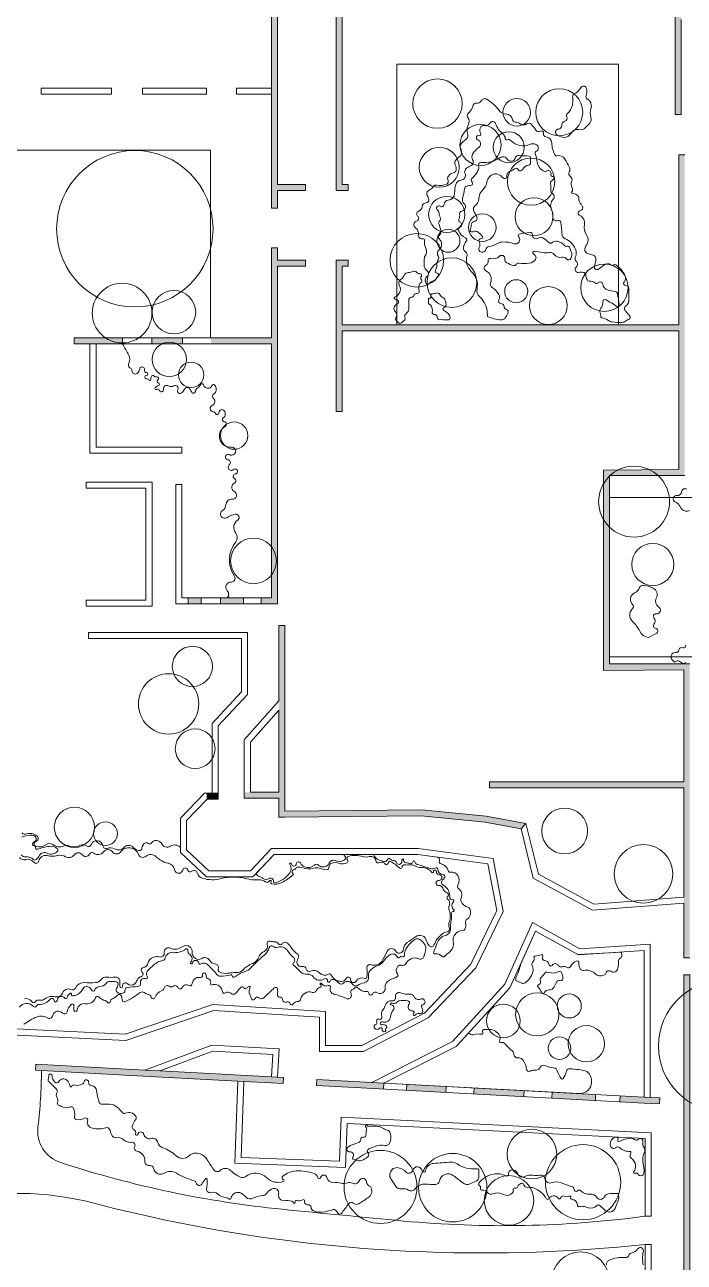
# Model space of a CAD drawing. Header units: millimetres. Extents: x -9917 to 681081, y -8103 to 293101.
# Drawn here: x 54702 to 80939, y 45273 to 94510 of the extents above; entities that cross this region are included whole.
import ezdxf

# ---------------------------------------------------------------- set-up
doc = ezdxf.new("R2010")
doc.units = ezdxf.units.MM
for name, color, linetype in [('archi', 7, 'Continuous'), ('rock', 30, 'Continuous'), ('water', 130, 'Continuous')]:
    doc.layers.add(name, color=color, linetype=linetype)
for name, color, linetype, lineweight in [('archiw', 255, 'Continuous', 0), ('plant', 90, 'Continuous', 0), ('road', 50, 'Continuous', 0)]:
    doc.layers.add(name, color=color, linetype=linetype, lineweight=lineweight)

msp = doc.modelspace()

# ---------------------------------------------------------------- hatches: boundary and pattern name
at = {"layer": 'archiw', "lineweight": 15}
h = msp.add_hatch(color=0, dxfattribs=at)
h.dxf.hatch_style = 1
h.paths.add_polyline_path([(2034, 4766), (1795, 4746), (1880, 3699), (2119, 3718)])
h.paths.add_polyline_path([(2314, 19669), (2074, 19659), (2099, 19109), (2339, 19120)])
h.paths.add_polyline_path([(2266, 20755), (2026, 20745), (2049, 20218), (2289, 20229)])
h.paths.add_polyline_path([(1622, 28506), (1862, 28519), (1811, 29413), (1571, 29399)])
h.paths.add_polyline_path([(1682, 31687), (1443, 31674), (1488, 30867), (1728, 30880)])
h.paths.add_polyline_path([(104122, 127758), (104122, 94953), (102619, 94953), (102619, 94713), (104122, 94713), (104122, 90938), (104362, 90938), (104362, 127758), (104362, 127998), (80583, 127998), (80583, 127758), (80583, 105038), (67095, 105038), (67095, 104566), (64754, 104566), (64754, 119844), (44763, 119844), (44763, 114596), (9495, 114596), (8212, 113274), (5853, 97610), (4160, 93590), (4160, 70024), (959, 66096), (-5863, 66096), (-5863, 42865), (-1639, 42865), (-1639, 37416), (1260, 37416), (1369, 33120), (-2714, 32981), (-1845, 16710), (895, 16710), (1635, 6752), (-2365, 6307), (-1927, -843), (42951, -2155), (43743, -1431), (45440, -1479), (47942, -1548), (47948, -1309), (45686, -1245), (45760, 1407), (45767, 1647), (45812, 3256), (47789, 3201), (47795, 3441), (46586, 3475), (46612, 4388), (46372, 4395), (46346, 3481), (45578, 3503), (45446, -1239), (43653, -1189), (42861, -1912), (2478, -732), (2383, 447), (2143, 428), (2236, -725), (-1701, -610), (-1874, 2219), (808, 2467), (785, 2706), (-1889, 2458), (-2112, 6094), (1653, 6513), (1737, 5466), (1976, 5485), (1891, 6539), (1136, 16710), (2447, 16710), (2428, 17120), (2188, 17110), (2196, 16950), (1118, 16950), (-1617, 16950), (-1834, 20997), (-59, 21057), (161, 17965), (2146, 18053), (2157, 17820), (2396, 17831), (2367, 18495), (2127, 18484), (2135, 18293), (384, 18215), (164, 21305), (-1846, 21237), (-1923, 22670), (1930, 22876), (1943, 22593), (2183, 22604), (2159, 23128), (-1936, 22910), (-2072, 25457), (2021, 25693), (1921, 27463), (1682, 27449), (1768, 25919), (-2084, 25697), (-2461, 32750), (1375, 32880), (1391, 32595), (1630, 32609), (1615, 32888), (1494, 37656), (-1399, 37656), (-1399, 43105), (-5623, 43105), (-5623, 65856), (1073, 65856), (4400, 69938), (4400, 93542), (6086, 97545), (8438, 113162), (9596, 114356), (44763, 114356), (44763, 90288), (43135, 90288), (43135, 90048), (43135, 89171), (43375, 89171), (43375, 90048), (44763, 90048), (44763, 87164), (45003, 87164), (45003, 100934), (64514, 100934), (64514, 87213), (64754, 87213), (64754, 87916), (65867, 87916), (65867, 88156), (64754, 88156), (64754, 101414), (64514, 101414), (64514, 101174), (45003, 101174), (45003, 114356), (45003, 119604), (64514, 119604), (64514, 104326), (64514, 103006), (64754, 103006), (64754, 103712), (64994, 103712), (64994, 104326), (67095, 104326), (67095, 87914), (67575, 87914), (67575, 88154), (67335, 88154), (67335, 104798), (80583, 104798), (80583, 90938), (80823, 90938), (80823, 127758)])
h = msp.add_hatch(color=0, dxfattribs=at)
h.dxf.hatch_style = 1
h.paths.add_polyline_path([(104122, 127758), (104122, 94713), (104122, 90938), (104362, 90938), (104362, 127758), (104362, 127998), (80583, 127998), (80583, 127758), (80583, 90938), (80823, 90938), (80823, 94713), (80823, 127758)])
h = msp.add_hatch(color=0, dxfattribs=at)
h.dxf.hatch_style = 1
h.paths.add_polyline_path([(81159, 68310), (81159, 68550), (81159, 68838), (81159, 69078), (77962, 69078), (77962, 76570), (80960, 76570), (80960, 76810), (80960, 89332), (80720, 89332), (80720, 76810), (77722, 76783), (77722, 68812), (80919, 68838), (80919, 57380), (81159, 57380), (81159, 57620)])
h = msp.add_hatch(color=0, dxfattribs=at)
h.dxf.hatch_style = 1
h.paths.add_polyline_path([(64114, 71714), (64114, 71474), (64754, 71474), (64754, 84901), (65867, 84901), (65867, 85140), (64754, 85140), (64754, 85633), (64514, 85633), (64514, 82050), (62107, 82050), (62107, 81810), (64514, 81810), (64514, 71714)])
h = msp.add_hatch(color=0, dxfattribs=at)
h.dxf.hatch_style = 1
h.paths.add_polyline_path([(80720, 82577), (67335, 82577), (67335, 84900), (67575, 84900), (67575, 85140), (67095, 85140), (67095, 79129), (67335, 79129), (67335, 82337), (80720, 82337)])
h = msp.add_hatch(color=0, dxfattribs=at)
h.dxf.hatch_style = 1
h.paths.add_polyline_path([(58594, 82050), (56665, 82050), (56665, 81810), (57297, 81810), (57537, 81810), (58594, 81810)])
h.paths.add_polyline_path([(60982, 82050), (59763, 82050), (59763, 81810), (60982, 81810)])
h = msp.add_hatch(color=0, dxfattribs=at)
h.dxf.hatch_style = 1
h.paths.add_polyline_path([(61722, 71714), (61207, 71714), (61207, 71474), (61722, 71474)])
h.paths.add_polyline_path([(63408, 71714), (62490, 71714), (62490, 71474), (63408, 71474)])
h = msp.add_hatch(color=0, dxfattribs=at)
h.dxf.hatch_style = 1
h.paths.add_polyline_path([(65050, 70609), (64810, 70609), (64810, 63972), (63437, 63972), (63437, 63732), (64810, 63732), (64810, 62978), (65044, 62978), (70478, 63038), (73022, 62785), (74445, 62520), (74640, 62728), (73056, 63023), (70489, 63278), (65050, 63218)])
h = msp.add_hatch(color=0, dxfattribs=at)
h.dxf.hatch_style = 1
h.paths.add_polyline_path([(80919, 64383), (73185, 64383), (73185, 64143), (80919, 64143)])
h = msp.add_hatch(color=0, dxfattribs=at)
h.dxf.hatch_style = 1
h.paths.add_polyline_path([(62402, 63941), (61959, 63941), (61959, 63701), (62402, 63701)])
h = msp.add_hatch(color=0, dxfattribs=at)
h.dxf.hatch_style = 1
h.paths.add_polyline_path([(85571, 25016), (80919, 25016), (80919, -477), (77488, -4638), (77805, -4630), (80735, -1077), (80975, -1077), (80975, -1572), (81215, -1572), (81215, -806), (85571, -806), (85571, 2294), (90617, 2294), (90617, 2534), (85571, 2534), (85571, 4231), (85331, 4231), (85331, -566), (81159, -566), (81159, 5721), (85331, 5721), (85331, 5171), (85571, 5171), (85571, 5961), (81159, 5961), (81159, 18040), (85571, 18040), (85571, 18943), (85331, 18943), (85331, 18280), (81159, 18280), (81159, 24776), (85331, 24776), (85331, 20055), (85571, 20055)])
h.paths.add_polyline_path([(80919, 25842), (81159, 25842), (81159, 56712), (80919, 56712)])
h = msp.add_hatch(color=0, dxfattribs=at)
h.dxf.hatch_style = 1
h.paths.add_polyline_path([(60081, 52886), (59480, 52918), (55142, 53153), (55129, 52913), (58916, 52709), (63183, 52478), (63423, 52465), (64495, 52407), (64986, 52381), (64999, 52621), (64763, 52633), (64523, 52646)])
h = msp.add_hatch(color=0, dxfattribs=at)
h.dxf.hatch_style = 1
h.paths.add_polyline_path([(68987, 52405), (68506, 52431), (66326, 52549), (66313, 52309), (68077, 52214), (68974, 52166)])
h = msp.add_hatch(color=0, dxfattribs=at)
h.dxf.hatch_style = 1
h.paths.add_polyline_path([(71462, 52272), (69899, 52356), (69886, 52116), (71449, 52032)])
h = msp.add_hatch(color=0, dxfattribs=at)
h.dxf.hatch_style = 1
h.paths.add_polyline_path([(77415, 51950), (75690, 52044), (75677, 51804), (77402, 51711)])
h.paths.add_polyline_path([(74573, 52104), (72582, 52211), (72569, 51972), (74560, 51864)])
h = msp.add_hatch(color=0, dxfattribs=at)
h.dxf.hatch_style = 1
h.paths.add_polyline_path([(79974, 51812), (79579, 51834), (79339, 51847), (78387, 51898), (78374, 51658), (79579, 51593), (79961, 51573)])

# ---------------------------------------------------------------- linework, layer by layer
at = {"layer": 'archi', "lineweight": 15}
for p, q in [((59390, 91989), (59390, 91749)), ((59390, 91989), (61933, 91989)), ((59390, 91749), (61933, 91749)), ((61933, 91989), (61933, 91749)), ((65867, 85140), (65867, 84901))]:
    msp.add_line(p, q, dxfattribs=at)
for points in [[(67095, 104326), (67095, 87914), (67575, 87914), (67575, 88154), (67335, 88154), (67335, 95049)], [(64514, 100934), (64514, 91989), (63124, 91989), (63124, 91749), (64514, 91749), (64514, 87213), (64754, 87213), (64754, 87916), (65867, 87916), (65867, 88156), (64754, 88156), (64754, 101414)], [(80583, 95049), (80583, 90938), (80823, 90938), (80823, 94713)], [(81159, 57380), (80919, 57380), (80919, 59559), (77293, 59281), (74933, 60560), (74445, 62520), (73022, 62785), (70478, 63038), (65050, 62978), (65050, 62978), (64810, 62978), (64810, 63732), (63437, 63732), (63437, 63972), (63437, 66053), (64810, 67605), (64810, 70609), (65050, 70609), (65050, 63218), (70489, 63278), (73056, 63023), (74640, 62728), (75140, 60720), (77345, 59526), (80919, 59800), (80919, 64143), (73185, 64143), (73185, 64383), (80919, 64383), (80919, 68838), (77722, 68812), (77722, 76783), (80720, 76810), (80720, 82337), (67335, 82337), (67335, 79129), (67095, 79129), (67095, 85140), (67575, 85140), (67575, 84900), (67335, 84900), (67335, 82577), (80720, 82577), (80720, 89332), (80960, 89332)], [(65867, 84901), (64754, 84901), (64754, 71474), (60715, 71474), (60715, 76219), (60955, 76219), (60955, 71714), (64514, 71714), (64514, 81810), (57537, 81810), (57537, 77703), (60955, 77703), (60955, 77463), (57537, 77463), (57297, 77463), (57297, 81810), (56665, 81810), (56665, 82050), (64514, 82050), (64514, 85633), (64754, 85633), (64754, 85140), (65867, 85140)], [(80960, 76570), (77962, 76570), (77962, 69078), (81159, 69078)], [(59525, 76074), (59525, 71621), (57152, 71621), (57152, 71381), (59525, 71381), (59765, 71381), (59765, 76074), (59765, 76314), (57152, 76314), (57152, 76074), (59525, 76074)], [(53062, 54378), (58727, 54100), (62223, 55287), (66433, 55022), (66433, 53663), (68174, 53663), (70747, 54996), (72647, 56992), (73732, 59231), (73332, 61334), (70359, 61733), (64524, 61733), (63678, 60849), (62026, 60849), (61140, 61680), (61140, 62844), (61959, 63701), (62402, 63701), (62402, 66615), (63568, 67868), (63568, 70328), (57239, 70328), (57239, 70088), (63328, 70088), (63328, 67962), (62162, 66710), (62162, 63941), (61856, 63941), (60900, 62940), (60900, 61576), (61931, 60609), (63780, 60609), (64627, 61493), (70343, 61493), (73129, 61120), (73481, 59264), (72448, 57130), (70601, 55190), (68116, 53903), (66673, 53903), (66673, 55248), (62191, 55530), (58693, 54342), (52998, 54622)], [(68987, 52405), (71867, 53861), (74002, 56198), (75018, 58450), (76730, 57501), (79339, 57671), (79339, 51847), (68987, 52405)], [(80919, 41627), (78504, 41758), (78392, 39700), (80919, 37866), (80919, 25842), (81159, 25842), (81159, 56712), (80919, 56712), (80919, 41627)], [(64523, 52646), (60081, 52886), (62186, 53669), (64571, 53540), (64523, 52646)], [(79386, 43318), (79386, 45974), (79626, 45974), (79626, 43061)]]:
    msp.add_lwpolyline(points, dxfattribs=at)
for points in [[(58151, 91989), (58151, 91749), (55361, 91749), (55361, 91989)], [(64810, 67243), (64810, 63972), (63677, 63972), (63677, 65962)], [(79579, 51834), (79974, 51812), (79961, 51573), (79579, 51593), (68077, 52214), (66313, 52309), (66326, 52549), (68506, 52431), (71720, 54056), (73799, 56331), (74907, 58786), (76784, 57745), (79579, 57927)], [(79386, 47103), (79386, 50196), (67525, 50794), (67459, 49046), (63059, 49213), (63183, 52478), (58916, 52709), (55129, 52913), (55142, 53153), (59480, 52918), (62150, 53912), (64824, 53767), (64763, 52633), (64999, 52621), (64986, 52381), (64495, 52407), (63423, 52465), (63308, 49444), (67228, 49295), (67294, 51045), (79626, 50424), (79626, 47103)]]:
    msp.add_lwpolyline(points, close=True, dxfattribs=at)
at = {"layer": 'archiw', "lineweight": 15}
for p, q in [((64514, 91749), (64514, 91989)), ((57297, 81810), (57537, 81810)), ((58594, 82050), (58594, 81810)), ((59763, 82050), (59763, 81810)), ((60982, 82050), (60982, 81810)), ((61207, 71714), (61207, 71474)), ((61722, 71714), (61722, 71474)), ((62490, 71714), (62490, 71474)), ((63408, 71714), (63408, 71474)), ((64114, 71714), (64114, 71474)), ((61959, 63701), (61959, 63941)), ((61959, 63941), (62402, 63941)), ((74445, 62520), (74640, 62728)), ((59480, 52918), (60081, 52886)), ((59480, 52918), (60081, 52886)), ((63183, 52478), (63423, 52465)), ((63183, 52478), (63423, 52465)), ((64523, 52646), (64763, 52633)), ((68987, 52405), (68974, 52166)), ((69899, 52356), (69886, 52116)), ((71462, 52272), (71449, 52032)), ((72582, 52211), (72569, 51972)), ((74573, 52104), (74560, 51864)), ((75690, 52044), (75677, 51804)), ((77415, 51950), (77402, 51711)), ((78374, 51658), (78387, 51898)), ((79339, 51847), (79579, 51834))]:
    msp.add_line(p, q, dxfattribs=at)
msp.add_lwpolyline([(68506, 52431), (68987, 52405), (68974, 52166)], dxfattribs=at)
at = {"layer": 'plant', "lineweight": 15}
for centre, radius in [((71123, 91371), 982), ((75966, 91029), 937), ((74276, 91029), 548), ((72834, 89728), 817), ((73956, 89636), 617), ((71192, 88837), 795), ((59082, 86393), 3112), ((74847, 88267), 940), ((71489, 86965), 718), ((74961, 86874), 753), ((72905, 86440), 548), ((70301, 85139), 1065), ((71557, 85915), 457), ((71694, 84249), 988), ((77762, 84048), 943), ((58576, 83037), 1187), ((74253, 83907), 457), ((60635, 83073), 867), ((75532, 83336), 754), ((60455, 81196), 686), ((61322, 80582), 506), ((63032, 78163), 544), ((78944, 75536), 1410), ((63803, 73179), 909), ((79689, 73036), 840), ((61372, 68980), 801), ((60425, 67489), 1201), ((61481, 65707), 790), ((56677, 62579), 801), ((76184, 62434), 910), ((57914, 62325), 473), ((79314, 60724), 1165), ((82535, 53876), 2622), ((75090, 55137), 858), ((76365, 55470), 478), ((73743, 54876), 672), ((77046, 53965), 724), ((75974, 53791), 449), ((74881, 49575), 987), ((76914, 48458), 1496), ((68855, 48269), 1452), ((71730, 48240), 1361), ((73967, 47733), 987), ((76815, 44553), 1136)]:
    msp.add_circle(centre, radius, dxfattribs=at)
at = {"layer": 'road', "lineweight": 15}
for points in [[(69506, 82577), (69506, 92940), (78317, 92940), (78317, 82577)], [(47309, 82057), (47309, 89522), (62092, 89522), (62092, 82050)], [(77962, 69357), (88946, 69357), (88946, 75695), (77962, 75695)]]:
    msp.add_lwpolyline(points, dxfattribs=at)
for points in [[(58594, 81810, -0.002494), (58843, 81367, -0.258542), (58843, 81045, 0.439374), (58909, 80846, -0.314899), (58967, 80750, 0.632673), (59171, 80635, 0.219071), (59268, 80802, -1.074871), (59468, 80768, 0.478871), (59543, 80672, -0.978671), (59543, 80557, 0.978671), (59543, 80420, -0.203945), (59658, 80368, 0.673068), (59717, 80390, -0.091125), (59743, 80512, -0.521479), (59844, 80535, 0.21945), (59948, 80501, -0.773335), (59996, 80379, 0.643942), (60022, 80252, -0.798291), (60022, 80152, 0.180758), (59892, 80067, 0.83169), (59951, 80004, -0.492329), (60055, 79967, 0.914102), (60219, 80004, -0.627563), (60427, 80141, 0.275324), (60624, 80141, -0.760332), (60794, 79978, 0.835244), (60939, 79863, 0.086352), (61062, 80015, -0.589294), (61270, 80015, 0.031547), (61355, 79881, 0.691235), (61489, 79918, -0.254242), (61586, 80063, 0.193514), (61690, 80186, -0.72083), (61808, 80186, 0.374288), (62035, 80052, 0.282581), (62150, 80156, -0.555343), (62249, 80183, -0.489513), (62219, 79822, 0.514981), (62211, 79643, -0.595842), (62167, 79375, 0.355705), (62081, 79237, 0.339123), (62202, 79115, -0.279439), (62288, 79045, 0.862304), (62429, 79073, -0.715529), (62635, 79155, -0.437777), (62601, 78866, 0.68384), (62640, 78714, -0.738212), (62676, 78524, 0.818688), (62914, 77708, -1.362204), (62846, 77405, 1.224771), (62780, 77205, -0.658013), (62840, 76999, 1.024121), (63004, 76811, -1.407842), (63077, 76641, 0.763122), (63041, 76459, -0.617351), (63041, 76271, 0.617351), (63041, 75937, -0.82479), (62956, 75634, 0.416924), (62701, 75416, -0.228684), (62561, 75173, 0.978754), (62742, 74896, -0.07699), (63071, 75036, -0.841086), (63174, 74805, 0.439117), (63095, 74281, -0.352275), (63095, 73934, 0.331152), (63043, 72562, -0.62451), (62916, 72337, 0.693543), (62760, 71986, -0.419421), (62760, 71714, -8.529434)], [(60900, 61773, 0.366151), (60489, 61825, -0.448928), (60154, 61917, 0.585545), (59727, 61940, -0.504509), (59628, 61933, 0.296031), (59524, 61963, 0.330332), (59364, 61750, -0.452374), (59253, 61653, -0.179358), (59021, 61777, 0.449058), (58652, 61777, -0.358776), (58278, 61719, 0.235937), (57984, 61739, -0.486056), (57812, 61836, 0.768934), (57338, 61886, -0.50135), (57157, 61835, 0.295749), (56890, 61856, -0.221615), (56493, 61832, 0.190087), (56250, 61832, -0.26359), (55819, 61893, 0.339856), (55562, 61893, -0.247664), (55145, 61821, -0.725217), (55145, 62015, 0.59281), (55187, 62238, 0.260607), (54767, 62313, -0.293628), (54594, 62354, 0.173985)], [(55364, 52900, -0.030893), (55226, 50666, 0.358935), (56132, 49238, 0.054043), (64940, 47381, 0.001654), (69773, 46914, 0.056516), (79386, 47103, 1.765437)], [(43023, 47813, 0.123369), (51640, 47693, -0.122359), (57453, 47624, 0.054937), (70688, 45682, 0.034733), (79386, 45974, 28.791105)]]:
    msp.add_lwpolyline(points, format="xyb", dxfattribs=at)
at = {"layer": 'rock', "lineweight": 15}
for points in [[(76843, 92029, -0.123693), (76553, 91748, 0.294101), (76500, 91643, -0.048734), (76500, 91368, -0.116209), (76414, 91119, -0.081279), (76292, 90980, 0.353488), (76264, 90847, -0.473224), (76190, 90675, 0.357522), (76067, 90499, -0.423165), (75945, 90360, 0.169436), (75857, 90324, 0.328696), (75827, 90185, 0.152231), (75893, 90110, 0.131757), (76168, 90030, 0.257193), (76404, 90153, -0.051709), (76504, 90274, -0.260125), (76743, 90340, 0.267871), (77017, 90420, 0.022729), (77194, 90623, 0.262428), (77227, 90824, -0.178784), (77227, 91177, 0.251496), (77186, 91464, 0.113048), (77083, 91554, -0.383732), (77034, 91688, 0.157414), (77054, 91970, 0.585264), (76843, 92029, 3.289663)], [(70609, 85276, 0.080181), (70593, 85091, -0.037727), (70593, 84907, 0.224067), (70634, 84800, -0.047735), (70749, 84666, -0.419091), (70721, 84509, 0.225485), (70634, 84359, 0.194268), (70678, 84214, 0.475744), (70796, 84214, -0.185444), (70978, 84319, 0.265876), (71072, 84394, -0.076761), (71147, 84522, 0.573964), (71110, 84622, -0.557187), (71050, 84769, 0.186672), (71094, 84932, -0.19186), (71160, 85167, 0.338231), (71160, 85295, -0.40034), (71189, 85560, 0.46523), (71189, 85986, -0.46523), (71189, 86127, 0.281573), (71254, 86322, 0.028164), (71174, 86598, -0.367189), (71214, 86704, 0.390673), (71245, 86798, -0.076079), (71185, 87017, 0.190365), (71116, 87146, -0.986592), (71232, 87288, 0.635165), (71392, 87366, -0.399274), (71548, 87537, 0.390435), (71805, 87810, -0.05985), (71850, 88158, -0.332044), (72061, 88328, 0.542255), (72218, 88590, -0.32346), (72250, 88775, -0.099431), (72441, 88899, 0.462826), (72521, 89135, -0.277256), (72521, 89361, -0.102845), (72765, 89626, 0.379831), (72817, 89851, 0.172318), (72730, 89928, -0.982183), (72801, 90110, 0.700233), (72847, 90166, -0.228087), (72829, 90414, -0.369021), (72989, 90498, 0.333806), (73206, 90597, -0.647648), (73434, 90579, 0.139285), (73736, 90154, -0.227676), (73814, 89993, 0.504547), (73888, 89938, -0.280966), (74053, 89896, 0.311159), (74794, 89750, -0.207621), (75040, 89750, -0.656149), (75040, 89466, 0.403377), (75009, 89391, -0.067352), (75093, 89046, 0.245966), (75325, 88695, 0.256833), (75484, 88695, -0.678173), (75635, 88571, 0.544559), (75719, 88469, -0.757016), (75756, 88379, 0.010433), (75655, 88297, 0.269832), (75616, 88186, -0.064725), (75631, 87945, 0.266799), (75703, 87795, -0.467704), (75726, 87565, 0.318886), (75660, 87154, -0.143713), (75709, 86870, 0.560076), (75907, 86716, -0.47576), (76027, 86645, -0.029041), (76070, 86194, 0.285687), (76202, 85998, -0.177782), (76606, 85603, -0.226742), (76606, 85262, 0.34889), (76643, 85103, -0.481083), (76643, 84870, 0.75727), (76733, 84658, -0.062558), (76918, 84658, -0.333134), (77018, 84562, 0.063451), (77075, 84368, 0.289914), (77159, 84312, -0.146022), (77411, 84229, 0.385311), (77526, 84243, -0.651197), (77699, 84191, 0.294537), (77891, 83961, 0.038694), (78199, 83891, -0.338608), (78290, 83798, 0.020383), (78356, 83386, -0.736412), (78225, 83314, 0.089493), (77983, 83476, -0.064559), (77836, 83564, 0.674076), (77699, 83487, -0.211856), (77624, 83228, 0.302286), (77601, 83028, -0.166391), (77617, 82911, 0.404119), (77657, 82850, -0.079117), (77920, 82744, 0.094551), (78076, 82688, 0.05588), (78458, 82669, 0.121893), (78600, 82714, -0.001861), (78764, 82813, 0.41917), (78783, 82889, 0.056061), (78599, 83122, -0.495849), (78630, 83338, 0.251098), (78731, 83497, 0.038218), (78731, 84032, 0.414637), (78613, 84133, -0.680122), (78545, 84272, 0.29024), (78587, 84506, 0.145594), (78224, 84955, 0.327951), (78130, 84953, -0.345112), (78023, 84953, 0.378125), (77724, 84935, -0.08286), (77501, 84777, -0.601933), (77369, 84874, -0.01942), (77422, 85157, 0.382644), (77321, 85338, 0.031489), (77134, 85390, -0.452774), (76993, 85640, -0.070291), (77061, 85773, 0.318735), (77061, 86125, -0.204773), (76967, 86558, 0.342243), (76785, 86919, -0.740351), (76815, 87123, 0.520295), (76888, 87270, 0.013115), (76776, 87464, -0.163175), (76743, 87604, 0.27708), (76681, 87735, 0.113066), (76487, 87808, -0.607452), (76465, 87869, 0.324201), (76484, 88026, -0.220848), (76465, 88300, 0.352813), (76409, 88473, -0.39877), (76366, 88654, 0.268693), (76366, 88855, -0.007248), (76195, 89161, 0.349588), (75874, 89297, -0.361079), (75788, 89336, -0.105136), (75669, 89810, 0.377719), (75437, 90055, -0.458743), (75339, 90192, 0.680768), (75213, 90281, -0.413792), (75035, 90318, 0.038692), (74857, 90548, 0.387509), (74674, 90565, -0.333887), (74417, 90565, 0.153049), (74214, 90637, -0.367628), (74109, 90733, 0.375077), (73865, 90951, -0.234943), (73575, 91099, 0.097326), (73084, 91547, 0.428293), (72865, 91488, -0.317014), (72671, 91392, 0.376447), (72547, 91313, -0.128178), (72343, 90975, 0.362739), (72328, 90822, -0.278222), (72344, 90513, 0.218597), (72323, 90155, -0.349662), (72260, 89952, 0.086462), (72032, 89731, 0.265818), (72023, 89646, -0.113478), (72072, 89382, -0.251962), (72001, 89263, 0.128698), (71832, 89089, 0.264384), (71832, 88937, -0.181163), (71865, 88730, -0.301582), (71754, 88620, 0.196476), (71558, 88489, 0.265336), (71544, 88309, -0.422667), (71492, 88172, -0.156309), (71090, 88130, 0.304537), (70967, 88080, -0.133718), (70779, 87919, 0.439713), (70715, 87710, -0.087934), (70775, 87548, -0.462624), (70676, 87428, 0.37098), (70514, 87283, -0.266692), (70360, 87083, 0.567257), (70333, 86898, -0.609206), (70292, 86701, 0.644132), (70250, 86431, -0.30582), (70361, 86163, 0.555979), (70544, 85991, -0.540418), (70609, 85933, 0.15001), (70657, 85612, -0.302392), (70609, 85276, 18.878522)], [(73114, 82897, 0.063591), (73654, 82766, 0.25479), (73796, 82824, 0.051483), (73926, 83024, 0.459746), (73865, 83176, -0.316114), (73774, 83299, 0.360747), (73680, 83408, -0.182921), (73567, 83473, -0.330454), (73563, 83571, 0.2935), (73567, 83773, 0.106938), (73292, 84062, -0.349454), (73235, 84245, 0.187206), (73235, 84518, 0.188338), (73049, 84721, -0.647696), (73057, 84948, 0.398465), (73134, 85120, -0.617155), (73226, 85214, 0.278452), (73587, 85300, -0.714794), (73801, 85194, 0.308058), (73878, 85039, 0.066841), (74157, 84929, 0.34056), (74249, 84970, -0.313375), (74352, 85021, 0.072124), (74775, 85021, 0.214893), (75028, 85183, 0.298469), (75028, 85300, 0.093291), (74936, 85396, -0.806456), (74980, 85498, 0.015208), (75296, 85447, 0.065518), (75572, 85447, -0.266667), (75760, 85370, 0.292304), (76068, 85260, -0.293676), (76252, 85194, 0.573153), (76429, 85216, 0.069714), (76473, 85377, 0.197716), (76447, 85473, -0.152468), (76392, 85623, 0.523258), (76274, 85697, -0.337331), (76186, 85719, 0.183264), (75881, 85899, 0.235979), (75686, 85840, -0.397369), (75557, 85840, 0.040061), (75333, 86020, 0.307318), (75124, 86020, -0.307318), (74962, 86020, -0.274899), (74900, 86153, 0.477288), (74808, 86244, 0.014976), (74370, 86182, 0.613348), (74341, 86086, -0.587022), (74264, 85796, -0.145571), (74172, 85800, 0.086926), (73727, 85869, 0.126273), (73514, 85811, -0.085749), (73160, 85682, 0.307524), (73047, 85571, -0.6909), (72780, 85528, -0.268084), (72780, 85645, 0.268084), (72780, 85866, -0.605385), (72867, 86004, 0.686491), (72908, 86088, 0.005376), (72746, 86258, 0.344086), (72554, 86283, -0.270885), (72440, 86283, -0.355489), (72422, 86329, 0.075798), (72459, 86536, -0.361617), (72593, 86691, 0.523514), (72681, 86875, -0.038732), (72559, 87132, -0.334019), (72609, 87302, 0.219792), (72765, 87594, -0.186257), (72924, 87941, 0.155751), (73092, 88260, -0.2745), (73358, 88567, -0.161902), (73512, 88567, -0.138087), (73733, 88417, 0.718156), (73875, 88473, -0.335315), (74017, 88683, 0.093745), (74190, 88780, -0.469399), (74314, 88758, 0.582151), (74513, 88758, -0.218738), (74748, 88927, 0.363289), (74828, 89025, -0.00803), (74828, 89234, 0.410212), (74779, 89286, -0.01398), (74372, 89309, 0.359037), (74206, 89194, -0.65455), (73910, 89154, 0.429602), (73607, 89220, -0.174219), (72863, 89028, 0.569012), (72757, 88882, -0.206082), (72757, 88755, -0.115411), (72499, 88406, 0.462308), (72499, 88246, -0.640456), (72466, 88129, 0.040242), (72283, 88084, 0.285231), (72199, 87984, -0.032948), (72121, 87612, 0.285336), (72187, 87386, -0.455084), (72183, 87146, -0.093031), (72056, 87074, 0.357957), (72004, 86989, -0.138641), (71973, 86769, 0.423118), (72018, 86656, -0.688856), (72014, 86452, 0.426682), (71957, 86325, 0.188235), (72236, 86031, -0.486613), (72267, 85895, 0.134914), (72157, 85644, 0.210524), (72188, 85531, 0.02063), (72278, 85431, -0.273105), (72302, 85328, 0.290202), (72479, 84677, -0.263103), (72695, 84017, 0.260713), (72803, 83683, -0.198914), (73105, 83024, 0.018974), (73114, 82897, 1.562243)], [(69664, 82643, -0.008837), (69800, 82749, 0.353527), (69829, 82867, -0.400459), (69885, 83032, 0.253101), (69977, 83167, 0.048809), (69977, 83548, -0.442579), (70089, 83672, 0.313908), (70179, 83734, -0.337892), (70316, 83821, 0.492036), (70395, 83909, -0.086807), (70395, 84165, -0.239935), (70452, 84240, 0.477813), (70480, 84364, -0.346916), (70480, 84509, 0.59294), (70443, 84597, -0.169908), (70286, 84669, 0.315015), (70148, 84692, -0.113898), (69967, 84651, 0.300666), (69793, 84537, -0.141346), (69657, 84371, 0.408203), (69610, 84132, -0.299557), (69610, 83838, -0.129181), (69425, 83671, 0.852429), (69455, 83580, -0.899473), (69506, 83391, 0.539764), (69443, 83099, -0.358767), (69465, 82848, 0.309621), (69465, 82765, 0.06774), (69572, 82647, 0.33805), (69664, 82643, -0.093194)], [(70850, 83368, -0.19528), (70915, 83065, 0.479673), (70984, 82987, -0.413537), (71116, 82866, 0.410829), (71214, 82776, -0.037029), (71512, 82764, 0.552925), (71617, 82897, 0.136664), (71512, 83048, 0.040609), (71371, 83146, -0.643729), (71383, 83259, 0.344898), (71464, 83382, 0.060771), (71431, 83539, 0.183039), (71343, 83646, -0.140329), (71212, 83781, 0.377561), (71068, 83834, -0.100662), (70923, 83810, 0.416378), (70864, 83755, 0.011102), (70863, 83654, -0.580202), (70825, 83631, 0.56602), (70769, 83600, -0.017483), (70761, 83465, 0.281548), (70799, 83386, 0.118578), (70850, 83368, 0.117263)], [(81144, 75189, -0.368723), (80845, 75233, -0.070914), (80772, 75346, 0.198141), (80589, 75515, -0.504826), (80528, 75724, -0.254483), (80646, 75777, 0.399852), (80836, 75931, -0.525216), (81045, 76038, 0.538387)], [(79514, 70137), (79823, 70284, 0.74567), (79789, 70501, -0.610862), (79734, 70658, 0.397805), (79734, 70916, -0.717246), (79817, 71073, 0.825275), (79919, 71349, -0.401798), (79826, 71690, 0.427651), (79697, 72096, 0.085089), (79319, 72206, 0.334826), (79162, 72114, -0.187314), (78959, 71902, 0.530246), (78885, 71441, -0.432455), (78885, 71285, 0.433179), (78886, 70761, -0.090144), (79169, 70380, 0.253762), (79514, 70137, 0.33009)], [(80558, 69150, -0.325033), (80425, 69411, -0.409797), (80582, 69527, 0.417011), (80726, 69637, -0.522293), (80894, 69723, 0.786621), (80981, 69822, -0.533941)], [(81004, 69139, -0.510763), (80811, 69139, 0.399775), (80601, 69178, 0.002553), (80558, 69150, 3.515567)], [(54592, 62186, -0.122977), (55017, 62265, -0.276617), (55148, 62176, -0.153641), (55160, 62084, -0.195424), (55133, 62041, 0.052181), (55027, 61948, 0.593938), (55064, 61841, -0.37959), (55133, 61755, 0.532178), (55201, 61704, -0.046911), (55679, 61821, -0.2233), (56005, 61723, -0.446245), (56005, 61623, -0.099057), (55831, 61520, -0.223683), (55596, 61544, 0.41943), (55290, 61466, -0.072841), (55157, 61299, -0.395871), (55042, 61299, 0.214346), (54751, 61400, -0.267552), (54559, 61488, 0.590307)], [(63910, 60745), (64627, 61493), (67336, 61493, -0.821523), (67383, 61256, -0.197864), (67048, 61256, 0.410909), (66818, 61161, -0.340699), (66536, 61003, -0.161012), (66387, 61077, 0.412931), (66224, 61077, -0.315257), (65829, 61009, -0.160714), (65670, 61159, 0.737499), (65506, 61126, -0.900364), (65312, 61126, 1.279196), (65247, 61103, -0.305136), (65247, 60773, -0.188278), (64670, 60373, -0.505445), (64594, 60438, 0.61862), (64423, 60538, -0.297374), (64188, 60538, 0.048697), (64008, 60632, -0.240873), (63910, 60745, -1.714203)], [(68583, 61493), (70343, 61493), (71108, 61391, -0.477822), (71197, 61244, 0.457594), (71264, 61125, -0.290324), (71546, 60855, 0.408048), (71653, 60788, -0.32533), (71935, 60666, -0.272644), (71935, 60277, 0.378991), (71961, 60144, -0.342137), (72060, 59766, 0.203699), (72060, 59624, 0.251008), (72334, 59404, -0.275627), (72412, 59335, -0.192927), (72388, 59007, -0.172567), (72302, 58922, 0.363587), (72236, 58782, -0.175885), (72213, 58524, -0.295659), (72138, 58477, 0.288446), (71785, 58264, 0.162512), (71751, 58022, -0.285404), (71586, 57603, 0.054566), (71421, 57450, -0.456838), (71291, 57450, 0.255096), (71039, 57544, -0.591968), (70975, 57629, 0.0279), (71100, 57951, -0.251854), (71440, 58276, 0.144664), (71580, 58364, 0.201588), (71644, 58553, -0.069909), (71667, 58877, 0.105031), (71667, 59142, -0.496695), (71738, 59225, 0.724501), (71769, 59300, -0.445402), (71758, 59610, 0.720918), (71716, 59697, -0.46556), (71613, 59792, 0.232892), (71424, 60228, 0.038559), (71336, 60292, -0.520422), (71324, 60482, 0.096919), (71408, 60582, 0.56703), (71344, 60694, -0.395009), (71134, 60898, 0.589119), (71016, 60956, -0.234444), (70856, 60933, 0.004498), (70311, 61105, -0.275202), (70217, 61208, 0.817714), (70143, 61208, -0.385684), (70052, 61141, -0.044795), (69830, 61184, -0.38533), (69768, 61284, 1.199577), (69708, 61284, -0.268791), (69650, 61124, -0.546128), (69495, 61172, 0.335806), (69385, 61256, -0.214737), (69232, 61325, 0.572659), (69145, 61308, -0.359158), (68995, 61217, -0.063134), (68799, 61272, -0.202456), (68583, 61493, -1.787828)], [(54667, 54748, -0.046801), (55191, 55036, -0.255132), (55595, 54999, 0.5299), (55815, 55088, -0.620681), (56208, 55187, 0.628082), (56386, 55235, -0.155145), (56548, 55533, -0.690538), (56658, 55481, 0.041045), (56658, 55308, 0.921146), (56784, 55308, -0.440761), (57109, 55559, 0.246657), (57434, 55664, 0.111387), (57519, 55801, -0.563628), (57648, 55829, 0.151625), (57901, 55686, -0.213433), (57978, 55630, 0.776661), (58109, 55666, -0.320841), (58163, 55744, 0.123159), (58387, 55895, -0.570779), (58552, 55861, -0.086224), (58576, 55709, 0.545586), (58679, 55641, 0.060211), (59290, 56003, -0.340516), (59455, 56003, 0.125042), (59622, 55931, -0.323767), (59725, 55828, 0.788377), (59896, 55815, -0.237444), (60156, 56080, 0.260613), (60252, 56185, -0.552498), (60452, 56256, 0.349582), (60614, 56256, -0.49384), (60787, 56212, 0.65676), (60978, 56212, -0.489985), (61240, 56280, 0.593591), (61355, 56329, -0.232151), (61505, 56577, -0.213852), (61671, 56602, 0.56983), (61769, 56695, -1.259114), (61916, 56695, 0.400009), (62006, 56544, -0.440426), (62093, 56369, 0.672307), (62160, 56307, -0.140133), (62295, 56327, -0.350592), (62563, 56051, 0.562489), (62688, 55991, -0.334347), (62895, 55976, 0.440323), (63123, 56002, -0.043014), (63308, 56215, -0.511825), (63424, 56195, 0.541193), (63537, 56180, -0.099156), (63625, 56249, -0.74164), (63669, 56203, 0.230553), (63652, 55927, 0.02627), (63738, 55746, 0.665509), (63862, 55759, -0.56233), (64017, 55799, 0.407182), (64216, 55799, -0.008441), (64631, 56190, -0.590098), (64755, 56149, -0.089221), (64755, 55929, 0.540626), (64872, 55818, -0.490152), (64947, 55757, 0.558548), (65146, 55629, -0.521394), (65262, 55564, 0.722757), (65373, 55539, -0.244673), (65540, 55642, 0.323122), (65691, 55767, -0.432215), (66136, 56012, 0.395293), (66314, 56096, -0.243985), (66442, 56207, 0.624067), (66469, 56329, -1.216997), (66513, 56366, 0.404808), (66779, 56285, -0.679029), (66860, 56214, 0.437277), (67001, 55945, -0.042454), (67503, 55763, 0.480398), (67692, 55857, 0.17497), (67673, 55994, -0.459756), (67720, 56110, 0.140836), (67839, 56192, -0.475573), (67955, 56192, 0.254474), (68311, 56046, -0.443692), (68387, 55979, 0.773432), (68531, 55943, -0.430292), (68738, 55998, 0.380174), (68999, 56043, 0.200104), (69041, 56191, -0.330151), (69216, 56498, 0.000848), (69509, 56627, 0.496724), (69536, 56743, -0.379912), (69547, 57049, -0.289994), (69699, 57087, 0.365003), (69863, 57153, -0.155676), (70064, 57349, -0.235449), (70375, 57349, 0.445491), (70582, 57430, 0.068586), (70656, 57763, 0.173583), (70612, 57927, 0.097971), (70415, 58118, 0.296041), (70224, 58118, 0.144581), (69836, 57664, 0.13703), (69810, 57489, -0.559567), (69734, 57429, 0.304268), (69596, 57394, -0.559867), (69527, 57407, 0.44906), (69243, 57515, 0.14548), (69006, 57285, -0.178602), (68784, 57095, 0.076043), (68480, 56927, 0.285678), (68376, 56648, -0.408018), (68210, 56393, 0.071342), (67937, 56289, -0.400736), (67740, 56341, 0.213841), (67588, 56445, 0.252199), (67386, 56378, -0.429549), (67201, 56378, 0.077905), (67025, 56514, 0.445701), (66839, 56448, -0.898986), (66745, 56476, 0.668388), (66628, 56552, -0.4107), (66179, 56631, 0.282169), (65945, 56731, -0.246161), (65678, 56825, 0.036349), (65394, 57088, -0.48082), (65394, 57195, 0.48082), (65394, 57400, -0.085687), (65151, 57674, 0.354467), (64764, 57808, -0.272177), (64598, 57839, 0.542939), (64428, 57791, -0.146259), (64219, 57479, 0.031279), (63691, 56982, -0.128486), (63460, 56837, 0.08936), (63063, 56628, -0.559996), (62951, 56670, 0.441348), (62888, 56708, -0.07197), (62491, 56652, -0.223513), (62345, 56722, 0.030949), (61982, 57112, 0.340292), (61704, 57141, -0.534825), (61623, 57178, 0.853167), (61378, 57178, -1.346258), (61306, 57213, 0.281505), (61345, 57413, 0.15836), (61228, 57561, -0.318596), (61188, 57666, 0.820677), (61077, 57719, -0.143518), (60979, 57646, -0.125275), (60609, 57607, 0.395946), (60292, 57385, -0.339476), (60149, 57261, 0.135326), (59972, 57202, 0.06055), (59585, 56865, 0.352298), (59573, 56655, -0.743394), (59498, 56558, 0.605277), (59310, 56392, -0.474799), (59195, 56240, 0.017908), (58777, 56209, 0.431213), (58689, 56092, -0.349792), (58632, 55988, -0.258908), (58382, 56017, -0.409501), (58355, 56169, 0.120717), (58419, 56337, 0.397394), (58353, 56427, 0.052151), (58099, 56447, 0.222151), (57940, 56368, -0.231209), (57681, 56244, 0.323216), (57490, 56108, -0.715548), (57355, 56108, 0.359453), (57145, 56238, 0.251509), (56997, 56130, -0.211371), (56716, 55889, -0.121824), (56586, 55883, -0.478533), (56556, 55939, 0.694126), (56519, 55975, 0.233178), (56384, 55802, -0.646466), (56292, 55782, 0.71483), (55989, 55686, -0.980007), (55869, 55686, 0.702531), (55710, 55739, -0.234143), (55262, 55529, 0.304918), (55168, 55469, -0.556711), (55047, 55451, 0.496295), (54493, 55422, -0.52937)], [(74245, 56482), (74478, 56379, 0.259726), (74604, 56391, 0.074204), (74778, 56553, 0.096128), (74920, 56825, 0.200876), (74897, 57043, -0.342019), (74929, 57244, 0.30269), (74964, 57399, -0.513778), (75004, 57458, 0.086862), (75249, 57509, -0.676846), (75314, 57441, 0.141151), (75299, 57342, 0.3738), (75363, 57285, -0.36436), (75570, 57109, 0.693741), (75684, 57086, -0.559324), (75927, 57086, 0.366666), (76094, 57032, -0.267025), (76275, 57007, 0.46626), (76412, 57037, -0.152267), (76633, 57258, -0.606454), (76748, 57178, 0.200146), (76817, 56925, 0.294669), (76931, 56885, -0.262384), (77399, 56753, 0.31003), (77740, 56689, 0.227342), (77815, 56776, -0.51188), (78012, 56851, 0.525855), (78302, 56968, 0.072726), (78322, 57242, -0.332597), (78402, 57367, 0.266564), (78449, 57424, 0.117831), (78437, 57612), (76705, 57515), (75018, 58450), (74433, 57152), (74332, 56792), (74258, 56628, 0.165998), (74245, 56482, 0.893418)], [(75433, 56816), (75245, 56605, 0.276455), (75217, 56453, -0.454296), (75141, 56315, 0.573595), (75115, 56234, -0.078169), (75271, 55992, 0.650555), (75368, 55992, -0.313441), (75561, 56109, 0.303003), (75767, 56229, -0.006675), (75877, 56446, -0.403571), (75987, 56482, 0.561462), (76107, 56560, 0.077567), (76062, 56798, 0.463117), (75953, 56839, -0.216781), (75545, 56808, 0.141244), (75433, 56816, -2.270172)], [(69027, 54451, -0.593493), (68922, 54535, 0.765755), (68820, 54582, -0.466277), (68620, 54582, -0.541099), (68668, 54738, 0.494417), (68704, 54833, -0.733233), (68798, 54942, 0.627033), (68904, 55032, -0.243669), (68973, 55345, 0.116363), (69045, 55490, -0.388845), (69318, 55675, 0.526909), (69449, 55817, -0.60992), (69656, 55991, 0.129119), (70019, 55940, -0.339619), (70190, 55838, 0.434051), (70441, 55740, -0.531909), (70626, 55632, -0.364783), (70553, 55533, 0.494803), (70495, 55403, -0.122684), (70535, 55250, -0.501211), (70426, 55167, 0.295034), (70237, 55109, -1.149557), (70172, 55181, 0.777986), (70139, 55272, -0.390022), (69961, 55406, -0.219561), (69995, 55540, 0.572657), (69947, 55671, 0.087425), (69590, 55671, 0.184918), (69500, 55617, -0.392053), (69318, 55588, 1.233055), (69289, 55515, -0.575754), (69365, 55308, 0.149364), (69256, 55047, -0.258764), (69118, 54847, -0.198533), (68927, 54834, 1.391441), (68927, 54720, -0.321851), (69093, 54669, -0.438907), (69076, 54578, 0.414439), (69058, 54498, -0.419067), (69050, 54460, -0.09646), (69027, 54451, -3.974662)], [(72337, 54376), (71867, 53861), (68987, 52405), (76760, 51986, 0.410309), (77255, 52424, 0.177032), (77150, 52783, 0.19931), (76944, 52907, 0.014725), (76398, 52974, 0.371439), (76255, 52872, -0.096278), (76123, 52584, -0.512553), (76044, 52584, -0.076876), (75876, 52915, 0.290115), (75774, 52999, -0.068353), (75374, 53106, 0.409872), (75221, 53045, -0.322998), (74996, 52913, 0.134019), (74806, 52879, -0.517824), (74659, 52962, 0.114666), (74549, 53285, 0.282966), (74308, 53405, -0.445352), (74165, 53538, 0.218353), (74109, 53666, -0.02731), (73814, 53958, 0.262677), (73637, 54016, -0.665708), (73586, 54093, 0.281245), (73594, 54292, 0.264328), (73194, 54534, 0.013412), (72972, 54534, 0.599457), (72921, 54431, -0.690484), (72861, 54342, 0.138107), (72570, 54329, -0.264618), (72414, 54361, 0.264618), (72337, 54376, 7.690199)], [(67687, 49935, 0.037316), (67985, 50034, 0.306129), (68070, 50163, -0.495353), (68178, 50248, 0.533496), (68280, 50338, -0.122088), (68302, 50535, 0.318141), (68271, 50649, -1.212988), (68338, 50704, 0.274508), (68372, 50684, 0.002144), (68702, 50684, -0.146315), (68923, 50619, 0.076034), (69123, 50528, -0.257823), (69245, 50408, -0.182184), (69215, 50005, -0.36143), (69032, 49918, 0.163105), (68663, 49890, -0.02169), (68445, 49810, 0.188619), (68333, 49719, 0.358898), (68346, 49645, -0.461093), (68346, 49464, -0.084349), (68106, 49321, -0.240614), (67892, 49343, 0.150961), (67784, 49373, -0.645722), (67749, 49447, 0.677701), (67630, 49667, -0.775509), (67559, 49854, -0.027498), (67687, 49935, -0.354071)], [(78217, 50255, 0.387456), (77992, 49939, 0.222043), (78069, 49816, 0.343252), (78209, 49827, -0.390519), (78383, 49827, 0.106701), (78579, 49712, 0.096293), (78782, 49686, -0.516109), (78820, 49640, 0.012647), (78785, 49501, 0.315215), (78822, 49410, -0.224572), (79002, 49124, -0.202379), (78932, 48883, 0.73612), (78975, 48819, -0.351549), (79125, 48757, 0.589663), (79299, 48757, 0.184371), (79336, 49022, -0.046701), (79288, 49388, -0.138071), (79344, 49621, 0.307354), (79323, 49873, -0.209378), (79293, 49980, 0.097775), (79286, 50126, 0.598651), (79123, 50167, -0.376633), (78974, 50150, 0.201643), (78743, 50200, 0.047724), (78346, 50084, -0.720669), (78295, 50144, 0.654959), (78217, 50255, 1.874586)], [(69275, 48580), (69471, 48281, 0.308006), (69684, 48192, -0.191503), (69973, 48141, 0.39582), (70239, 48195, -0.268298), (70645, 48382, 0.031024), (71048, 48369, 0.355804), (71198, 48500, -0.567992), (71764, 48716, 0.004349), (72135, 48428, 0.266687), (72422, 48391, 0.010303), (72655, 48493, 0.299365), (72772, 48681, -0.01273), (72772, 48914, 0.455974), (72686, 48992, -0.180089), (71909, 49183, 0.164338), (71658, 49254, 0.006922), (70968, 49207, 0.345791), (70646, 48909, -0.853607), (70514, 48909, 0.807833), (70137, 48929, -0.594476), (69865, 48865, 0.192614), (69517, 49037, 0.221696), (69321, 48964, 0.145001), (69227, 48787, 0.218219), (69275, 48580, 1.003806)], [(78291, 48005, -0.220665), (78309, 47723, -0.003648), (78188, 47418, -0.510009), (77807, 47324, -0.019717), (77597, 47517, 0.411091), (77444, 47517, -0.268727), (77135, 47436, -0.005772), (76965, 47486, 0.147622), (76781, 47486, -0.491122), (76687, 47553, 0.381149), (76463, 47786, -0.580424), (76423, 47871, 0.787298), (76390, 47907, -0.248875), (76149, 47907, 0.508535), (76039, 47854, -0.659198), (75919, 47826, 0.549428), (75546, 47801, -0.594226), (75447, 47801, 0.188624), (74940, 48228, 0.114229), (74706, 48251, -0.388569), (74564, 48352, 0.498321), (74437, 48410, 0.175744), (74308, 48265, -0.401326), (74207, 48220, 0.603645), (74128, 48146, -0.292465), (74084, 48005, -0.311739), (73737, 47972, 0.231725), (73325, 47994, -0.352071), (73116, 48054, 0.295861), (72896, 48141, -0.574857), (72831, 48214, 0.36253), (72783, 48336, -0.459276), (72766, 48415, -0.184461), (73356, 48782, -0.175675), (73839, 48705, 0.603428), (73946, 48776, -0.547105), (74158, 48942, -0.224067), (74313, 48790, 0.456173), (74590, 48686, -0.166905), (74900, 48737, 0.083364), (75212, 48737, -0.419735), (75399, 48601, 0.486452), (75682, 48440, -0.205506), (76039, 48433, 0.047584), (76465, 48289, -0.355367), (76557, 48169, 0.697683), (76691, 48115, -0.445419), (76824, 48115, 0.242473), (77186, 47978, -0.282612), (77465, 47848, 0.420152), (77693, 47804, 0.110095), (77786, 47903, -0.239944), (77930, 47996, -0.015412), (78199, 48015, -0.071496), (78291, 48005, -4.41073)], [(79309, 45170, -0.112932), (79309, 45688, 0.304354), (79250, 45842, 0.395052), (79110, 45822, -0.163741), (78823, 45639, 0.278503), (78738, 45554, -0.368406), (78611, 45463, 0.128548), (77935, 45346, 0.357062), (77840, 45153, -0.036251)]]:
    msp.add_lwpolyline(points, format="xyb", dxfattribs=at)
msp.add_lwpolyline([(68452, 48290, -0.410833), (68401, 47879, -0.03757), (67990, 47601, -0.324081), (67771, 47624, 0.451736), (67590, 47604, -0.019138), (67300, 47219, -0.47459), (67166, 47219, -0.006131), (67063, 47349, 0.316169), (66986, 47373, -0.020338), (66648, 47278, -0.160101), (66195, 47317, -0.281071), (66091, 47462, 0.427969), (65973, 47559, -0.505), (65834, 47707, 0.632226), (65759, 47761, -0.186561), (65509, 47727, 0.613608), (65457, 47665, -1.051779), (65390, 47641, 0.258156), (65329, 47701, 0.096865), (65016, 47723, -0.353359), (64814, 47849, -0.130749), (64803, 48000, 0.416348), (64663, 48202, 0.176354), (64514, 48176, 0.096562), (64309, 47999, -0.210093), (64173, 47927, 0.099992), (63791, 47819, -0.319499), (63507, 47860, 0.013347), (63369, 47985, 0.479415), (62936, 47903, 0.085176), (62906, 47813, -0.625132), (62832, 47789, 0.194571), (62714, 47844, -0.177821), (62368, 47989, 0.271328), (62110, 48047, -0.541564), (61938, 48187, 0.020243), (61963, 48561, 0.710139), (61891, 48588, 0.033515), (61741, 48382, -0.67332), (61524, 48421, 0.278558), (61437, 48514, -0.068202), (60737, 48819, 0.283138), (60253, 48817, -0.514976), (59833, 48992, 0.375909), (59645, 49128, -0.451849), (59482, 49282, 0.364381), (59156, 49698, -0.504073), (59075, 49876, 0.613712), (58960, 50045, -0.22051), (58637, 50147, 0.230613), (58362, 50229, -0.376141), (58148, 50361, 0.027322), (58076, 50558, 0.380799), (57930, 50626, -0.122572), (57403, 50602, -0.227567), (57212, 50746, -0.220607), (57205, 50899, 0.721464), (57082, 51005, -0.190268), (56758, 50952, -0.40044), (56682, 51064, 0.157406), (56631, 51412, 0.393424), (56520, 51454, -0.196128), (56209, 51454, 0.000838), (56044, 51521, -0.437032), (56002, 51631, 0.284122), (55982, 51838, -0.334748), (55982, 52008, 0.334748), (55982, 52127, 0.06694), (55667, 52446, -0.321513), (55633, 52557, 0.088461), (55655, 52695, -1.022281), (55787, 52695, 0.225039), (55903, 52434, 0.469978), (56063, 52462, -0.483201), (56388, 52511, -0.188895), (56493, 52293, 0.737313), (56572, 52275, -0.334582), (56689, 52324, 0.176342), (56990, 52354, 0.261245), (57060, 52456, -1.003333), (57241, 52437, 0.417311), (57352, 52302, -0.35994), (57563, 52091, 0.064241), (57668, 51631, 0.316835), (57771, 51559, -0.00394), (58079, 51559, -0.200452), (58418, 51415, -0.018766), (58587, 51227, 0.352048), (58711, 51202, -0.403377), (59117, 51082, -0.26435), (59117, 50959, -0.012302), (58996, 50757, 0.431508), (59049, 50548, -0.357063), (59114, 50383, 1.046665), (59195, 50361, -0.803357), (59439, 50361, 0.440563), (59719, 50199, -0.435577), (60000, 50040, 0.254868), (60189, 49830, -0.101955), (60725, 49508, 0.390761), (61241, 49508, -0.295244), (61676, 49583, -0.143208), (61958, 49352, -0.007094), (62222, 48954, 0.469393), (62475, 48922, -0.396399), (62890, 48922, 0.05015), (63136, 48734, 0.067845), (63334, 48645, 0.249306), (63476, 48675, -0.387818), (64330, 48635, 0.291806), (64989, 48489, 0.699699), (64989, 48568, -0.580444), (64967, 48697, -0.160402), (65504, 48906, -0.099081), (66215, 48802, -0.251887), (66360, 48641, 0.784195), (66471, 48641, -0.784195), (66720, 48641, 0.380773), (67014, 48439, -0.097361), (67283, 48420, 0.155078), (67549, 48432, -0.210767), (67737, 48420, 0.430478), (68011, 48515, -0.763936), (68298, 48470, 0.309342)], format="xyb", close=True, dxfattribs=at)
at = {"layer": 'water', "lineweight": 15}
msp.add_lwpolyline([(54698, 55754, -0.335485), (54978, 55642, 0.553391), (55123, 55640, -0.3193), (55280, 55702, 0.236219), (55499, 55752, -0.179462), (55780, 55849, -0.043803), (55937, 55832, 0.373885), (56205, 55984, -0.445675), (56540, 56124, 0.40656), (56716, 56184, -0.290472), (57079, 56399, 0.015069), (57514, 56399, 0.234871), (57738, 56519, -0.266021), (57952, 56617, 0.043578), (58312, 56617, -0.437349), (58489, 56457, -0.004382), (58489, 56249, 1.089461), (58593, 56257, -0.723999), (58785, 56357, 0.407213), (59078, 56357, 0.101493), (59170, 56493, -0.236395), (59350, 56649, 0.643516), (59378, 56806, -0.68117), (59422, 56994, 0.305333), (59599, 57154, -0.249095), (59831, 57414, -0.160632), (60053, 57422, 0.542004), (60254, 57595, -0.593247), (60495, 57772, 0.286189), (60966, 57828, -0.351761), (61272, 57828, -0.24448), (61362, 57622, 0.271218), (61493, 57362, 0.296347), (61746, 57362, -0.428414), (62050, 57290, 0.240382), (62276, 57144, -0.487495), (62401, 56947, 0.377579), (62451, 56822, 0.156721), (62768, 56771, -0.020338), (63017, 56799, -0.035529), (63119, 56799, 0.223247), (63375, 56898, -0.10742), (63773, 57166, 0.210708), (63999, 57397, -0.202223), (64227, 57637, 0.399765), (64345, 57917, -0.600562), (64459, 58047, 0.051629), (64650, 58023, -0.246351), (64797, 57942, 0.539752), (64943, 57942, -0.469091), (65159, 57966, -0.054475), (65305, 57791, 0.095162), (65543, 57550, -0.422393), (65576, 57358, 0.243576), (65543, 57146, 0.393385), (65739, 57039, -0.429729), (65903, 56937, 0.487167), (66074, 56852, -0.328059), (66434, 56782, 0.355365), (66777, 56733, -0.441996), (66899, 56697, 0.30283), (67316, 56449, 0.277751), (67491, 56567, -0.826254), (67666, 56524, 0.786176), (67887, 56457, -0.382672), (68235, 56567, 0.513362), (68315, 56614, 0.048277), (68315, 56992, -0.549813), (68466, 57110, 0.375379), (68941, 57296, -0.007096), (69134, 57658, -0.588946), (69452, 57658, 0.751326), (69772, 57731, -0.231395), (69921, 57996, 0.003537), (70252, 58227, -0.53238), (70689, 58062, 0.129806), (70796, 57862, 0.551914), (70983, 57898, -0.131273), (71303, 58330, -0.13453), (71507, 58417, 0.478673), (71595, 58563, -0.177916), (71595, 58837, 0.17827), (71594, 59237, -0.178625), (71594, 59496, 0.344824), (71523, 59718, -0.529992), (71523, 59818, 0.586098), (71511, 59965, -0.206129), (71339, 60153, 0.340324), (71168, 60266, -1.076911), (71168, 60462, 0.552451), (71289, 60626, 0.325597), (71191, 60689, -0.478021), (71078, 60812, 1.163065), (70965, 60812, -0.787914), (70894, 60783, 0.251313), (70487, 60983, -0.14066), (70201, 61053, 0.171506), (70030, 61085, -0.0788), (69820, 61085, 0.443361), (69713, 60998, -0.593394), (69618, 60954, -0.02722), (69432, 61106, 0.096582), (69251, 61216, 0.484378), (69156, 61158, -0.726735), (69022, 61132, 0.441601), (68833, 61177, -0.566681), (68668, 61253, 0.472035), (68424, 61413, -0.152084), (68153, 61413, 0.143497), (67575, 61423, 0.581314), (67538, 61278, -0.500798), (67524, 61170, -0.227886), (67198, 61147, 0.183562), (66909, 61152, 0.293681), (66813, 61026, -0.11861), (66780, 60926, -0.302857), (66701, 60889, -0.024355), (66418, 60949, 0.128731), (66198, 60949, -0.154228), (65757, 60971, 0.100345), (65578, 60999, 0.241003), (65481, 60944, -0.187547), (65396, 60884, 0.622481), (65366, 60743, -0.485985), (65366, 60668, -0.045253), (64925, 60382, -0.169359), (64538, 60323, -0.551111), (64503, 60412, 1.04313), (64443, 60452, -0.424237), (64280, 60415, 0.164427), (63985, 60492, -0.082624), (63494, 60537, 0.129435), (62514, 60537, -0.134513), (61785, 60545, -0.264603), (61566, 60768, 0.5669), (61343, 60832, -0.582637), (61193, 60879, 0.808181), (60986, 60879, -0.808181), (60669, 60879, 0.291008), (60402, 61150, -0.07824), (60114, 61266, -0.05855), (59930, 61408, 0.381298), (59527, 61426, -0.51143), (59222, 61507, 0.59505), (58515, 61602, -0.508146), (58188, 61602, 0.508146), (57835, 61602, -0.427428), (57445, 61550, 0.48142), (57278, 61512, -0.56283), (56991, 61485, 0.502496), (56680, 61485, -0.375995), (56329, 61410, 0.18907), (56007, 61453, -0.120665), (55596, 61453, 0.426984), (55261, 61239, -0.617793), (55064, 61185, 0.273739), (54744, 61286, -0.309259), (54498, 61382, 0.685767)], format="xyb", dxfattribs=at)

doc.saveas('drawing.dxf')
